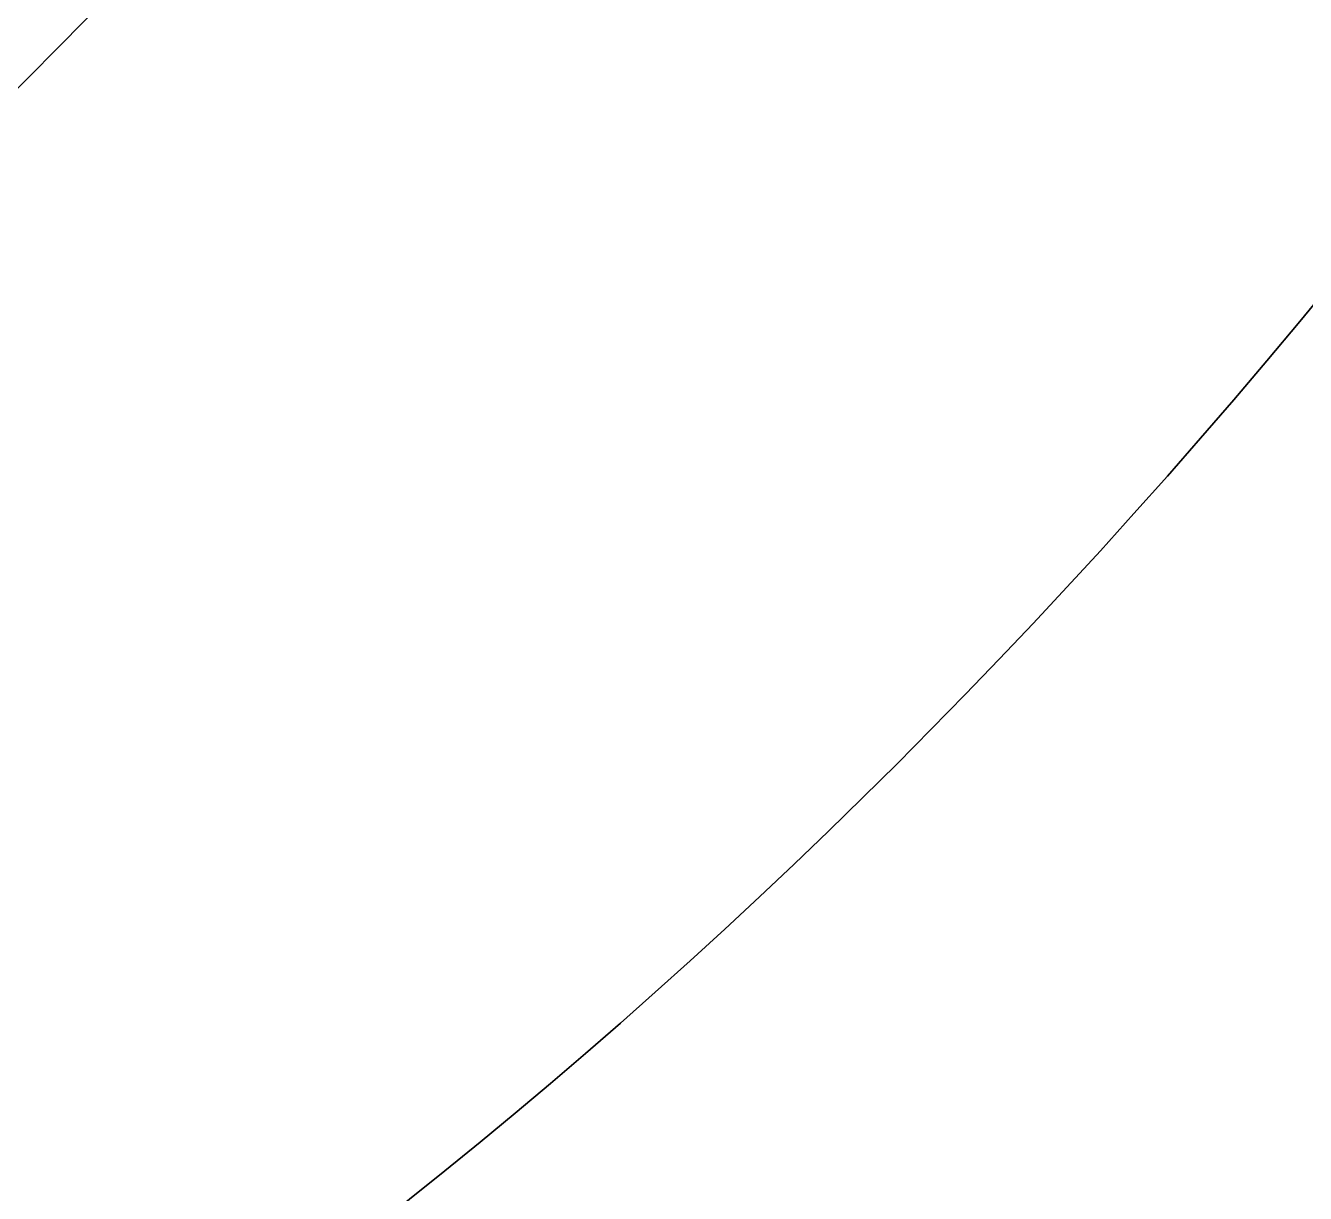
# Model space of a CAD drawing. Header units: inches. Extents: x -3.5 to 26.9, y -12.5 to 13.2.
# Drawn here: x 16.6562 to 16.7291, y -4.7031 to -4.6366 of the extents above; entities that cross this region are included whole.
import ezdxf

# ---------------------------------------------------------------- set-up
doc = ezdxf.new("R2010")
doc.units = ezdxf.units.IN
doc.header["$MEASUREMENT"] = 0
doc.layers.add('Bouquet Lantern - Floral Panels', color=7, linetype='Continuous', lineweight=0)

msp = doc.modelspace()

# ---------------------------------------------------------------- linework, layer by layer
at = {"layer": 'Bouquet Lantern - Floral Panels', "color": 250, "lineweight": 35, "true_color": 0x231f20}
for points, knots in [([(17.637846, -1.458809), (17.62979, -1.43492), (17.605485, -1.413947), (17.587151, -1.413947), (17.587151, -1.413947), (17.242151, -1.413947), (17.242151, -1.413947), (17.225902, -1.413947), (17.234374, -1.384225), (17.249651, -1.384225), (17.249651, -1.384225), (17.50229, -1.384225), (17.50229, -1.384225), (17.535068, -1.384225), (17.56854, -1.332836), (17.548402, -1.276725), (17.435624, -0.961586), (17.057985, -0.537836), (16.762013, -0.537836), (16.762013, -0.537836), (16.506318, -0.537836), (16.506318, -0.537836), (16.213402, -0.537836), (15.85229, -0.920475), (15.723679, -1.276725), (15.706735, -1.32367), (15.742985, -1.384225), (15.773957, -1.384225), (15.773957, -1.384225), (16.003818, -1.384225), (16.003818, -1.384225), (16.019374, -1.384225), (16.026874, -1.413947), (16.010485, -1.413947), (16.010485, -1.413947), (15.685624, -1.413947), (15.685624, -1.413947), (15.663679, -1.413947), (15.640346, -1.431448), (15.632568, -1.452003), (15.492568, -1.821447), (15.272152, -2.526309), (15.272152, -3.195197), (15.272152, -4.197142), (15.492568, -5.047558), (15.71229, -5.638391), (15.725207, -5.672696), (15.751318, -5.705336), (15.780068, -5.705336), (15.780068, -5.705336), (16.019929, -5.705336), (16.019929, -5.705336), (16.070346, -5.705336), (16.071457, -5.738391), (16.056596, -5.738391), (16.056596, -5.738391), (15.83729, -5.738391), (15.83729, -5.738391), (15.793124, -5.738391), (15.766735, -5.801586), (15.790902, -5.849224), (15.88229, -6.028113), (15.977429, -6.291724), (16.118124, -6.28853), (16.118124, -6.28853), (17.117707, -6.28853), (17.117707, -6.28853), (17.271457, -6.289502), (17.371041, -6.031447), (17.460207, -5.847141), (17.483124, -5.79978), (17.45618, -5.73839), (17.412846, -5.73839), (17.412846, -5.73839), (17.192846, -5.73839), (17.192846, -5.73839), (17.175346, -5.73839), (17.178402, -5.705335), (17.228541, -5.705335), (17.228541, -5.705335), (17.469235, -5.705335), (17.469235, -5.705335), (17.503402, -5.705335), (17.534374, -5.66714), (17.548124, -5.624918), (17.794652, -4.927418), (18.012013, -4.206307), (18.012013, -3.195196), (18.012013, -2.437974), (17.763402, -1.831862), (17.637846, -1.458807), (17.637846, -1.458807), (17.637846, -1.458807), (17.637846, -1.458807), (17.637846, -1.458807), (17.637846, -1.458809), (17.637846, -1.458809)], [0, 0, 0, 0, 1, 1, 1, 2, 2, 2, 3, 3, 3, 4, 4, 4, 5, 5, 5, 6, 6, 6, 7, 7, 7, 8, 8, 8, 9, 9, 9, 10, 10, 10, 11, 11, 11, 12, 12, 12, 13, 13, 13, 14, 14, 14, 15, 15, 15, 16, 16, 16, 17, 17, 17, 18, 18, 18, 19, 19, 19, 20, 20, 20, 21, 21, 21, 22, 22, 22, 23, 23, 23, 24, 24, 24, 25, 25, 25, 26, 26, 26, 27, 27, 27, 28, 28, 28, 29, 29, 29, 30, 30, 30, 31, 31, 31, 32, 32, 32, 32]), ([(17.557846, -4.549504), (17.55604, -4.533531), (17.55229, -4.517837), (17.545624, -4.502976), (17.492151, -4.396865), (17.33979, -4.391448), (17.295762, -4.522976), (17.214235, -4.483531), (17.112568, -4.538393), (17.102985, -4.628948), (17.021596, -4.590615), (16.951596, -4.612976), (16.911457, -4.710615), (16.827707, -4.669921), (16.723401, -4.729504), (16.717985, -4.822838), (16.637707, -4.789504), (16.573401, -4.81131), (16.533262, -4.90381), (16.533262, -4.90381), (16.528957, -4.758671), (16.528957, -4.758671), (16.606457, -4.761865), (16.707429, -4.709782), (16.775901, -4.583115), (16.831179, -4.496865), (16.858262, -4.390616), (16.851179, -4.287559), (16.855068, -4.281865), (16.858957, -4.276031), (16.862707, -4.270198), (16.862568, -4.304781), (16.866457, -4.335337), (16.877429, -4.353671), (16.927846, -4.438254), (17.008679, -4.315198), (17.01854, -4.247976), (17.073123, -4.284226), (17.106596, -4.225754), (17.128262, -4.165476), (17.154373, -4.220615), (17.215623, -4.200477), (17.242429, -4.153393), (17.261179, -4.128115), (17.279651, -4.062698), (17.288957, -4.019782), (17.294512, -4.068948), (17.298679, -4.116032), (17.298679, -4.116032), (17.256457, -4.173809), (17.221735, -4.228671), (17.19979, -4.274504), (17.15229, -4.37381), (17.202429, -4.46867), (17.294929, -4.412559), (17.362429, -4.358392), (17.354096, -4.25617), (17.354096, -4.147004), (17.387568, -4.107559), (17.439512, -4.04131), (17.463401, -4.016032), (17.532151, -4.077281), (17.604512, -4.079782), (17.65854, -4.05631), (17.630762, -4.232005), (17.595901, -4.396866), (17.557846, -4.549643), (17.557846, -4.549643), (17.557846, -4.549643), (17.557846, -4.549643), (17.557846, -4.549643), (17.557846, -4.549504), (17.557846, -4.549504)], [0, 0, 0, 0, 1, 1, 1, 2, 2, 2, 3, 3, 3, 4, 4, 4, 5, 5, 5, 6, 6, 6, 7, 7, 7, 8, 8, 8, 9, 9, 9, 10, 10, 10, 11, 11, 11, 12, 12, 12, 13, 13, 13, 14, 14, 14, 15, 15, 15, 16, 16, 16, 17, 17, 17, 18, 18, 18, 19, 19, 19, 20, 20, 20, 21, 21, 21, 22, 22, 22, 23, 23, 23, 24, 24, 24, 24]), ([(15.983818, -5.302143), (15.94729, -5.268809), (15.918818, -5.226032), (15.902846, -5.176587), (15.873262, -5.084643), (15.835624, -4.964782), (15.796179, -4.823809), (15.825207, -4.838392), (15.860207, -4.842837), (15.887985, -4.832559), (16.087429, -4.763393), (16.27979, -4.453115), (16.346874, -4.306726), (16.349651, -4.300615), (16.351735, -4.294782), (16.35354, -4.289226), (16.418263, -4.147837), (16.471874, -4.049921), (16.596318, -4.030615), (16.679235, -4.028809), (16.73604, -4.105059), (16.765346, -4.177976), (16.775624, -4.202142), (16.782707, -4.227281), (16.787151, -4.252698), (16.786874, -4.252837), (16.786735, -4.252976), (16.786457, -4.253253), (16.732846, -4.297975), (16.555346, -4.411587), (16.520346, -4.448253), (16.520346, -4.448253), (16.513957, -4.239225), (16.513957, -4.239225), (16.513401, -4.223253), (16.500207, -4.210614), (16.484096, -4.210892), (16.467013, -4.211309), (16.453401, -4.225476), (16.453957, -4.242698), (16.453957, -4.242698), (16.462568, -4.517558), (16.462568, -4.517558), (16.390763, -4.629087), (16.411179, -4.710336), (16.469929, -4.742975), (16.469929, -4.742975), (16.474374, -4.894641), (16.474374, -4.894641), (16.407846, -4.894919), (16.34479, -4.944641), (16.338402, -5.015614), (16.257013, -4.980336), (16.190485, -5.002836), (16.150346, -5.099225), (15.986874, -5.046864), (15.915485, -5.199364), (15.983818, -5.302281), (15.983818, -5.302281), (15.983818, -5.302281), (15.983818, -5.302281), (15.983818, -5.302281), (15.983818, -5.302143), (15.983818, -5.302143)], [0, 0, 0, 0, 1, 1, 1, 2, 2, 2, 3, 3, 3, 4, 4, 4, 5, 5, 5, 6, 6, 6, 7, 7, 7, 8, 8, 8, 9, 9, 9, 10, 10, 10, 11, 11, 11, 12, 12, 12, 13, 13, 13, 14, 14, 14, 15, 15, 15, 16, 16, 16, 17, 17, 17, 18, 18, 18, 19, 19, 19, 20, 20, 20, 21, 21, 21, 21]), ([(16.522707, -4.548531), (16.590762, -4.472559), (16.719096, -4.384225), (16.792707, -4.332281), (16.787985, -4.463809), (16.718679, -4.59492), (16.617707, -4.673948), (16.59229, -4.694364), (16.556318, -4.701864), (16.527013, -4.696169), (16.527013, -4.696169), (16.522707, -4.54853), (16.522707, -4.54853), (16.522707, -4.54853), (16.522707, -4.54853), (16.522707, -4.54853), (16.522707, -4.54853), (16.522707, -4.548531), (16.522707, -4.548531)], [0, 0, 0, 0, 1, 1, 1, 2, 2, 2, 3, 3, 3, 4, 4, 4, 5, 5, 5, 6, 6, 6, 6])]:
    msp.add_open_spline(points, degree=3, knots=knots, dxfattribs=at)

doc.saveas('drawing.dxf')
